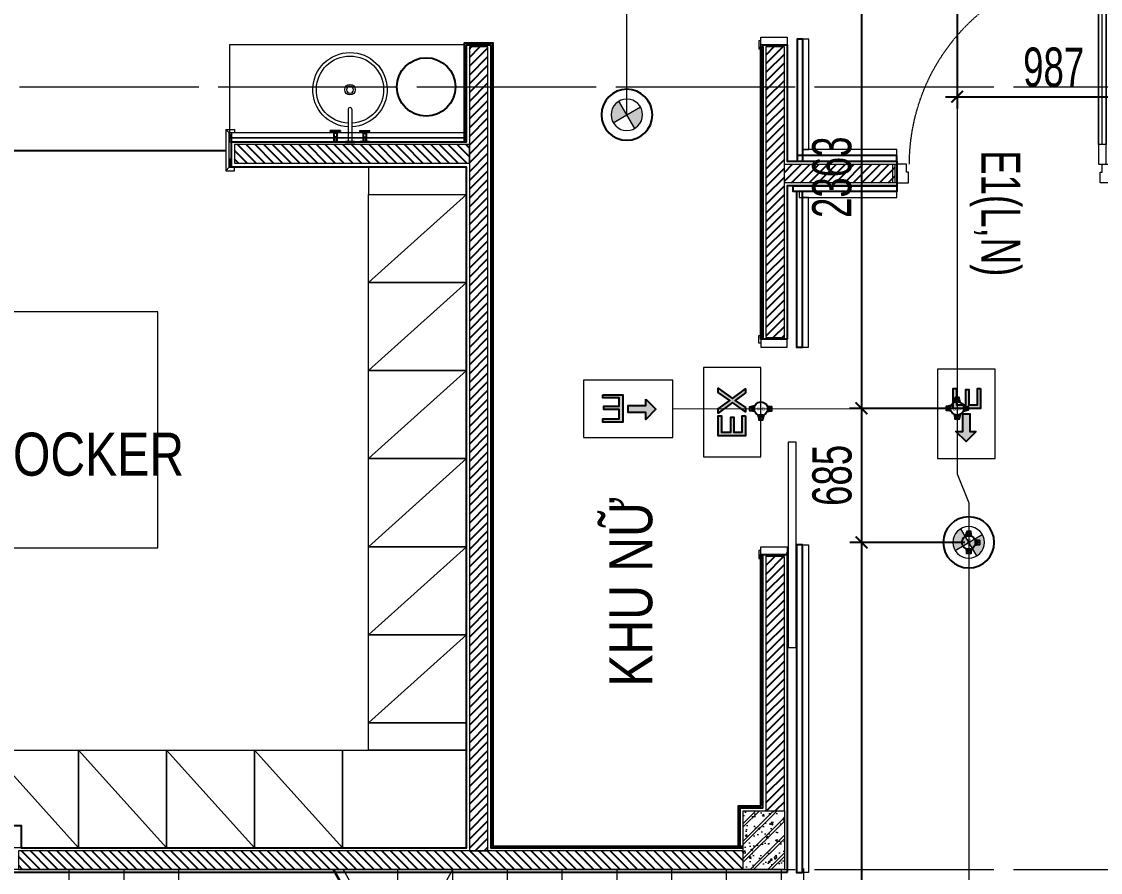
# Model space of a CAD drawing. Header units: millimetres. Extents: x -343543 to 400519, y -115663 to 104219.
# Drawn here: x -171022 to -165508, y 5985 to 10334 of the extents above; entities that cross this region are included whole.
import ezdxf
from ezdxf.xclip import XClip

# ---------------------------------------------------------------- set-up
doc = ezdxf.new("R2010")
doc.units = ezdxf.units.MM
doc.header["$XCLIPFRAME"] = 0
for name, pattern in [('XREF MAT BANG TUONG XAY$0$01.Xref _MB T1$0$HIDDEN', [9.525, 6.35, -3.175]), ('XREF MAT BANG TUONG XAY$0$CENTER', [50.8, 31.75, -6.35, 6.35, -6.35]), ('XREF MAT BANG TUONG XAY$0$HIDDEN', [0.375, 0.25, -0.125])]:
    doc.linetypes.add(name, pattern=pattern)
doc.layers.get('0').update_dxf_attribs({"color": 231, "lineweight": 0})
doc.layers.get('DefPoints').update_dxf_attribs({"color": 191})
for name, color, linetype, lineweight in [('1-INNO-E-Emergency', 1, 'EME', 5), ('A-PATT', 252, 'Continuous', 9), ('A-SYMBOLS', 10, 'Continuous', 13), ('E-EX', 3, 'Continuous', 25), ('kata_dim', 231, 'Continuous', 0), ('SME-E-COND-LTG', 51, 'Continuous', 18), ('SME-E-LTG-TEXT', 53, 'Continuous', 18), ('TEXT DIEN', 3, 'Continuous', 18), ('XREF MAT BANG TUONG XAY$0$$0$A-WALL-INT', 8, 'Continuous', 9), ('XREF MAT BANG TUONG XAY$0$$1$A-TEXT', 8, 'Continuous', 25), ('XREF MAT BANG TUONG XAY$0$01.Xref _MB T1$0$A-DOOR', 8, 'Continuous', 9), ('XREF MAT BANG TUONG XAY$0$01.Xref _MB T1$0$A-FNSH', 8, 'Continuous', 9), ('XREF MAT BANG TUONG XAY$0$01.Xref _MB T1$0$A-FURN', 8, 'Continuous', 5), ('XREF MAT BANG TUONG XAY$0$01.Xref _MB T1$0$A-HIDD-LO', 8, 'XREF MAT BANG TUONG XAY$0$01.Xref _MB T1$0$HIDDEN', 9), ('XREF MAT BANG TUONG XAY$0$01.Xref _MB T1$0$A-LITE', 8, 'Continuous', 9), ('XREF MAT BANG TUONG XAY$0$01.Xref _MB T1$0$A-WALL', 8, 'Continuous', 35), ('XREF MAT BANG TUONG XAY$0$A-GRID', 8, 'XREF MAT BANG TUONG XAY$0$CENTER', 15), ('XREF MAT BANG TUONG XAY$0$A-WALL-INT', 8, 'Continuous', 9), ('XREF MAT BANG TUONG XAY$0$xref_IKIGAI_Cot$0$A-FNSH', 8, 'Continuous', 9), ('XREF MAT BANG TUONG XAY$0$xref_IKIGAI_Cot$0$A-PATT', 8, 'Continuous', 5)]:
    doc.layers.add(name, color=color, linetype=linetype, lineweight=lineweight)
for name, color, linetype in [('XREF MAT BANG NOI THAT$0$A-FURN', 8, 'Continuous'), ('XREF MAT BANG TUONG XAY$0$A-FNSH', 8, 'Continuous'), ('XREF MAT BANG TUONG XAY$0$A-FURN', 8, 'Continuous'), ('XREF MAT BANG TUONG XAY$0$A-HIDD', 8, 'XREF MAT BANG TUONG XAY$0$HIDDEN'), ('XREF MAT BANG TUONG XAY$0$A-PATT', 8, 'Continuous'), ('ống ghen', 6, 'Continuous')]:
    doc.layers.add(name, color=color, linetype=linetype)
doc.styles.add('ROMANS1', font='vntimeh.shx', dxfattribs={"width": 0.8, "bigfont": 'bigfont.shx'})
doc.styles.add('ROMANSssss', font='vntimeh.shx', dxfattribs={"width": 0.7})
doc.styles.add('SM-DIMTEXT', font='SME.shx', dxfattribs={"width": 0.7})
doc.styles.add('SME-TEXT', font='sme.shx', dxfattribs={"width": 0.7})
doc.styles.add('XREF MAT BANG TUONG XAY$0$Arial', font='arial.ttf', dxfattribs={"width": 0.8})
doc.linetypes.add('EME', pattern='A,2463.214661,-165.6529,["E",ROMANSssss,S=300,R=360,X=0,Y=-153.361507],-321.423057,2528.257516', length=5478.548134)
doc.dimstyles.new('SDIM-100', dxfattribs={"dimscale": 100, "dimtxt": 2, "dimasz": 0.6, "dimexe": 0.6, "dimexo": 0.2, "dimgap": 0.5, "dimtad": 1, "dimdec": 0, "dimzin": 12, "dimtxsty": 'SM-DIMTEXT', "dimblk": 'ARCHTICK', "dimblk1": 'ARCHTICK', "dimblk2": 'ARCHTICK', "dimcen": 0.12, "dimdle": 0.6, "dimclrd": 7, "dimclre": 8, "dimadec": 0, "dimazin": 3, "dimtfac": 2, "dimtix": 1, "dimtmove": 1, "dimatfit": 3, "dimfxl": 1, "dimtzin": 0, "dimarcsym": 1})

# ---------------------------------------------------------------- blocks, each defined once
blk = doc.blocks.new('XREF MAT BANG TUONG XAY$0$00.xref_IKIGAI_Truc')
at = {"layer": 'XREF MAT BANG TUONG XAY$0$A-GRID', "color": 8, "ltscale": 20}
for points in [[(-2907.5, 10000), (42750, 10000)], [(-2907.5, 6000), (42750, 6000)]]:
    blk.add_lwpolyline(points, dxfattribs=at)
blk = doc.blocks.new('XREF MAT BANG TUONG XAY$0$01.Xref _MB T1$0$TB T1')
at = {"layer": 'XREF MAT BANG TUONG XAY$0$01.Xref _MB T1$0$A-FURN', "color": 8}
for points in [[(-15, -1000), (-15, 0), (-4215, 0)], [(-1975, -500), (-1975, 0)], [(-1695, -1000), (-1695, 0)], [(-1415, -1000), (-1415, 0)], [(-1135, -1000), (-1135, 0)], [(-855, -1000), (-855, 0)], [(-575, -1000), (-575, 0)], [(-295, -1000), (-295, 0)]]:
    blk.add_lwpolyline(points, dxfattribs=at)
at = {"layer": 'XREF MAT BANG TUONG XAY$0$01.Xref _MB T1$0$A-LITE', "color": 8, "ltscale": 10}
for points in [[(-3655, -1000), (-3655, 0)], [(-3375, -1000), (-3375, 0)], [(-3095, -1000), (-3095, 0)]]:
    blk.add_lwpolyline(points, dxfattribs=at)
at = {"layer": 'XREF MAT BANG TUONG XAY$0$01.Xref _MB T1$0$A-LITE', "color": 8}
for points in [[(-2255, 0), (-1667, -1050)], [(-1975, -500), (-1695, 0)]]:
    blk.add_lwpolyline(points, dxfattribs=at)
at = {"layer": 'XREF MAT BANG TUONG XAY$0$01.Xref _MB T1$0$A-WALL', "color": 8}
blk.add_lwpolyline([(-2305, 0), (-1717, -1050)], dxfattribs=at)
blk = doc.blocks.new('XREF MAT BANG TUONG XAY$0$xref_IKIGAI_Cot')
at = {"layer": 'XREF MAT BANG TUONG XAY$0$xref_IKIGAI_Cot$0$A-PATT'}
h = blk.add_hatch(dxfattribs=at)
h.set_pattern_fill('BT-01', color=8, scale=15, pattern_type=2)
h.set_pattern_definition([(50, (-10, 80), (107.58903, -9.4128), [11.25, -123.75]), (355, (-10, 80), (-20.8127, 112.8288), [9, -99]), (100.4514, (-1.03, 79.22), (86.7764, 103.4159), [9.561, -105.1713]), (46.1842, (-10, 110), (160.0862, -24.8279), [16.875, -185.625]), (96.6356, (3.34, 107.93), (140.1994, 146.1177), [14.3415, -157.757]), (351.1842, (-10, 110), (140.1993, 146.1178), [13.5, -148.5]), (21, (5, 102.5), (89.53606, -60.39283), [11.25, -123.75]), (326, (5, 102.5), (36.4973, 108.7725), [9, -99]), (71.4514, (12.46, 97.47), (126.0334, 48.3796), [9.561, -105.1713]), (37.5, (-10, 80), (1.82398, 49.93408), [0, -97.8, 0, -100.5, 0, -99.375]), (7.5, (-10, 80), (39.46043, 59.16176), [0, -57.3, 0, -95.55, 0, -37.875]), (327.5, (-43.45, 80), (80.07337, -3.38323), [0, -37.5, 0, -117, 0, -155.25]), (317.5, (-58.45, 80), (87.47793, 15.01575), [0, -48.75, 0, -77.7, 0, -110.25]), (45, (-10, 80), (-45.07806, 45.07806), []), (45, (-10, 98.375), (-45.07806, 45.07806), [])])
h.paths.add_polyline_path([(14210, 6000), (14000, 6000), (14000, 6300), (14210, 6300)])
at = {"layer": 'XREF MAT BANG TUONG XAY$0$A-GRID', "color": 8, "ltscale": 20}
for points in [[(-2907.5, 10000), (42750, 10000)], [(-2907.5, 6000), (42750, 6000)]]:
    blk.add_lwpolyline(points, dxfattribs=at)
at = {"layer": 'XREF MAT BANG TUONG XAY$0$xref_IKIGAI_Cot$0$A-FNSH', "color": 8}
blk.add_lwpolyline([(14210, 6000), (14000, 6000), (14000, 6300), (14210, 6300)], close=True, dxfattribs=at)
blk = doc.blocks.new('*U213')
at = {"layer": 'XREF MAT BANG TUONG XAY$0$A-PATT'}
h = blk.add_hatch(dxfattribs=at)
h.set_pattern_fill('ANSI31', color=8, scale=10)
h.set_pattern_definition([(45, (39151.8, -11178.564), (-22.45064, 22.45064), [])])
h.paths.add_polyline_path([(-38.7, 47.5), (3666.3, 47.5), (3666.3, -47.5), (-38.7, -47.5)])
at = {"layer": 'XREF MAT BANG TUONG XAY$0$A-WALL-INT', "color": 8}
blk.add_lwpolyline([(-38.7, 47.5), (3666.3, 47.5), (3666.3, -47.5), (-38.7, -47.5)], close=True, dxfattribs=at)
blk = doc.blocks.new('*U215')
at = {"layer": 'XREF MAT BANG TUONG XAY$0$A-PATT'}
h = blk.add_hatch(dxfattribs=at)
h.set_pattern_fill('ANSI31', color=8, scale=10)
h.set_pattern_definition([(45, (39556.79, -11178.564), (-22.45064, 22.45064), [])])
h.paths.add_polyline_path([(-38.7, 47.5), (4071.3, 47.5), (4071.3, -47.5), (-38.7, -47.5)])
at = {"layer": 'XREF MAT BANG TUONG XAY$0$A-WALL-INT', "color": 8}
blk.add_lwpolyline([(-38.7, 47.5), (4071.3, 47.5), (4071.3, -47.5), (-38.7, -47.5)], close=True, dxfattribs=at)
blk = doc.blocks.new('*U216')
at = {"layer": 'XREF MAT BANG TUONG XAY$0$A-PATT'}
h = blk.add_hatch(dxfattribs=at)
h.set_pattern_fill('ANSI31', color=8, scale=10)
h.set_pattern_definition([(45, (36646.79, -11178.564), (-22.45064, 22.45064), [])])
h.paths.add_polyline_path([(-38.7, 47.5), (1161.3, 47.5), (1161.3, -47.5), (-38.7, -47.5)])
at = {"layer": 'XREF MAT BANG TUONG XAY$0$A-WALL-INT', "color": 8}
blk.add_lwpolyline([(-38.7, 47.5), (1161.3, 47.5), (1161.3, -47.5), (-38.7, -47.5)], close=True, dxfattribs=at)
blk = doc.blocks.new('*U214')
at = {"layer": 'XREF MAT BANG TUONG XAY$0$A-PATT'}
h = blk.add_hatch(dxfattribs=at)
h.set_pattern_fill('ANSI31', color=8, scale=10)
h.set_pattern_definition([(45, (36746.79, -11178.564), (-22.45064, 22.45064), [])])
h.paths.add_polyline_path([(-38.7, 47.5), (1261.3, 47.5), (1261.3, -47.5), (-38.7, -47.5)])
at = {"layer": 'XREF MAT BANG TUONG XAY$0$A-WALL-INT', "color": 8}
blk.add_lwpolyline([(-38.7, 47.5), (1261.3, 47.5), (1261.3, -47.5), (-38.7, -47.5)], close=True, dxfattribs=at)
blk = doc.blocks.new('*U264')
at = {"layer": 'XREF MAT BANG TUONG XAY$0$A-PATT'}
h = blk.add_hatch(dxfattribs=at)
h.set_pattern_fill('ANSI31', color=8, scale=10)
h.set_pattern_definition([(45, (36931.79, -11178.564), (-22.45064, 22.45064), [])])
h.paths.add_polyline_path([(-38.7, 47.5), (1446.3, 47.5), (1446.3, -47.5), (-38.7, -47.5)])
at = {"layer": 'XREF MAT BANG TUONG XAY$0$A-WALL-INT', "color": 8}
blk.add_lwpolyline([(-38.7, 47.5), (1446.3, 47.5), (1446.3, -47.5), (-38.7, -47.5)], close=True, dxfattribs=at)
blk = doc.blocks.new('XREF MAT BANG TUONG XAY$0$01.Xref _MB T1$0$YLD.Studio-01-146')
at = {"color": 8}
for p, q in [((-56.7, 102), (-63, 102)), ((-63, 48), (-63, 102)), ((-56.7, 48), (-56.7, 102)), ((-56.7, 84), (-5.4, 84)), ((-56.7, 77.7), (-47.7, 77.7)), ((-56.7, 72.3), (-47.7, 72.3)), ((-56.7, 66), (-5.4, 66)), ((-47.7, 81.7), (-29.7, 81.7)), ((-47.7, 68.3), (-47.7, 81.7)), ((-47.7, 68.3), (-29.7, 68.3)), ((-29.7, 68.3), (-29.7, 81.7)), ((-29.7, 79.9), (-5.4, 79.9)), ((-29.7, 70.1), (-5.4, 70.1)), ((-5.4, 97.5), (-5.4, 52.5)), ((-5.4, 97.5), (0, 97.5)), ((-171, 8.9), (-5.4, 8.9)), ((-63, 48), (-56.7, 48)), ((-5.4, 52.5), (0, 52.5)), ((-5.4, 22.4), (0, 22.4)), ((-5.4, -22.4), (-5.4, 22.4)), ((0, -22.4), (0, 22.4)), ((-171, -9.1), (-5.4, -9.1)), ((-63, -48), (-56.7, -48)), ((-63, -48), (-63, -102)), ((-56.7, -48), (-56.7, -102)), ((-5.4, -22.4), (0, -22.4)), ((-5.4, -52.5), (0, -52.5)), ((-5.4, -97.5), (-5.4, -52.5)), ((-56.7, -102), (-63, -102)), ((-56.7, -66), (-5.4, -66)), ((-56.7, -72.3), (-47.7, -72.3)), ((-56.7, -77.7), (-47.7, -77.7)), ((-56.7, -84), (-5.4, -84)), ((-47.7, -68.3), (-47.7, -81.7)), ((-47.7, -68.3), (-29.7, -68.3)), ((-47.7, -81.7), (-29.7, -81.7)), ((-29.7, -68.3), (-29.7, -81.7)), ((-29.7, -70.1), (-5.4, -70.1)), ((-29.7, -79.9), (-5.4, -79.9)), ((-5.4, -97.5), (0, -97.5))]:
    blk.add_line(p, q, dxfattribs=at)
blk.add_circle((-271, 0), 18, dxfattribs=at)
for radius, start, end in [(190, 2.6742, 357.2441), (172, 2.9543, 356.9555)]:
    blk.add_arc((-271, 0), radius, start, end, dxfattribs=at)
at = {"color": 8, "extrusion": (0, 0, -1)}
for centre, major_axis, start_param, end_param in [((-59.9, 75), (-2.23, 2.23), 3.926991, 10.210176), ((-271, 0), (-27, 0), 4.711725, 10.99491), ((-171, -0.1), (-9, 0.01), 4.710846, 7.852438), ((-59.9, -75), (-2.23, 2.23), 3.926991, 10.210176)]:
    blk.add_ellipse(centre, major_axis=major_axis, ratio=1, start_param=start_param, end_param=end_param, dxfattribs=at)
blk = doc.blocks.new('*U167')
at = {"color": 8}
blk.add_line((70, 100), (70, 900), dxfattribs=at)
for points in [[(50, 0), (50, 1000), (90, 1000), (90, 0)], [(50, 100), (90, 100), (90, 900), (50, 900)], [(20, -95), (80, -95), (80, -40), (70, -40), (70, 0), (20, 0)], [(1120, -95), (1060, -95), (1060, -40), (1070, -40), (1070, 0), (1120, 0)]]:
    blk.add_lwpolyline(points, close=True, dxfattribs=at)
at = {"layer": 'XREF MAT BANG TUONG XAY$0$01.Xref _MB T1$0$A-FNSH', "color": 8}
for points in [[(20, -95), (0, -95), (0, 0), (20, 0)], [(1120, -95), (1140, -95), (1140, 0), (1120, 0)]]:
    blk.add_lwpolyline(points, close=True, dxfattribs=at)
at = {"layer": 'XREF MAT BANG TUONG XAY$0$01.Xref _MB T1$0$A-HIDD-LO', "color": 8, "ltscale": 0.3}
blk.add_arc((47.5, 0), 1008.3, 360, 90, dxfattribs=at)
blk = doc.blocks.new('*U269')
at = {"layer": 'XREF MAT BANG TUONG XAY$0$A-PATT'}
h = blk.add_hatch(dxfattribs=at)
h.set_pattern_fill('ANSI31', color=8, scale=10)
h.set_pattern_definition([(45, (36011.79, -11178.564), (-22.45064, 22.45064), [])])
h.paths.add_polyline_path([(-38.7, 47.5), (526.3, 47.5), (526.3, -47.5), (-38.7, -47.5)])
at = {"layer": 'XREF MAT BANG TUONG XAY$0$A-WALL-INT', "color": 8}
blk.add_lwpolyline([(-38.7, 47.5), (526.3, 47.5), (526.3, -47.5), (-38.7, -47.5)], close=True, dxfattribs=at)
blk = doc.blocks.new('XREF MAT BANG NOI THAT$0$01.Xref _MB T1$0$BLK')
at = {"color": 8}
blk.add_lwpolyline([(324597.2, 139513.6), (325047.2, 139513.6), (325047.2, 139013.6), (324597.2, 139013.6)], close=True, dxfattribs=at)
blk.add_lwpolyline([(324597.2, 139513.6), (325047.2, 139013.6)], dxfattribs=at)
blk = doc.blocks.new('XREF MAT BANG NOI THAT')
at = {"color": 8}
for points in [[(12085, 9450), (12585, 9450), (12585, 9590), (12085, 9590)], [(12085, 6750), (12585, 6750), (12585, 6610), (12085, 6610)]]:
    blk.add_lwpolyline(points, close=True, dxfattribs=at)
at = {"color": 8, "elevation": 0}
for points in [[(10207.5, 7645), (11007.5, 7645), (11007.5, 8850), (10207.5, 8850)], [(11952.5, 6610), (12585, 6610), (12585, 6110), (11952.5, 6110)]]:
    blk.add_lwpolyline(points, close=True, dxfattribs=at)
at = {"layer": 'XREF MAT BANG NOI THAT$0$A-FURN', "color": 8}
blk.add_circle((12379.4, 10000), 149.3, dxfattribs=at)
at = {"color": 8, "rotation": 270}
for p in [(-126928.6, 334047.2), (-126928.6, 333597.2), (-126928.6, 333147.2), (-126928.6, 332697.2), (-126928.6, 332247.2), (-126928.6, 331797.2)]:
    blk.add_blockref('XREF MAT BANG NOI THAT$0$01.Xref _MB T1$0$BLK', p, dxfattribs=at)
at = {"color": 8}
for p in [(-314444.7, -132903.6), (-313994.7, -132903.6), (-313544.7, -132903.6), (-313094.7, -132903.6)]:
    blk.add_blockref('XREF MAT BANG NOI THAT$0$01.Xref _MB T1$0$BLK', p, dxfattribs=at)
blk = doc.blocks.new('01.Xref _MB T1')
at = {"layer": 'XREF MAT BANG TUONG XAY$0$$0$A-WALL-INT', "color": 8}
for points in [[(14078.90025, 10195), (14090.00006, 10195), (14090.00006, 10235), (14078.90025, 10235)], [(14090.00006, 10255), (14225, 10255), (14225, 10215), (14090.00006, 10215)], [(14334.99998, 10245), (14304.99998, 10245), (14304.99998, 9680.00073), (14334.99998, 9680.00073)], [(11373.00008, 9764.99992), (11355.00008, 9782.99992), (11355.00008, 9572.00001), (11373.00008, 9590.00001)], [(11400.00008, 9782.99992), (11400.00008, 9764.99992), (11373.00008, 9764.99992), (11355.00008, 9782.99992)], [(11385.00008, 9764.99992), (11373.00008, 9764.99992), (11373.00008, 9724.99992), (11385.00008, 9724.99992)], [(11385.00003, 9740.00003), (12575.0001, 9740.00003), (12575.0001, 9765.00003), (11385.00003, 9765.00003)], [(11385.00003, 9719.99996), (12575.0001, 9719.99996), (12575.0001, 9739.99996), (11385.00003, 9739.99996)], [(14304.9999, 9679.99126), (14304.9999, 9649.99126), (14784.99969, 9650.00054), (14784.99969, 9680.00054)], [(11385.00008, 9630.00001), (11373.00008, 9630.00001), (11373.00008, 9590.00001), (11385.00008, 9590.00001)], [(11400.00008, 9572.00001), (11400.00008, 9590.00001), (11373.00008, 9590.00001), (11355.00008, 9572.00001)], [(14784.99982, 9434.98863), (14785.0001, 9464.98863), (14284.99379, 9465.00792), (14284.99351, 9435.00792)], [(14332.62625, 9435.00076), (14302.62625, 9435.00076), (14302.62624, 8670.00086), (14332.62624, 8670.00086)], [(14078.90018, 8730.00086), (14090, 8730.00086), (14090, 8690.00086), (14078.90018, 8690.00086)], [(14090, 8670.00086), (14224.99994, 8670.00086), (14224.99994, 8710.00086), (14090, 8710.00086)], [(14229.99981, 7134.15371), (14269.99981, 7134.15371), (14269.99981, 8184.15371), (14229.99981, 8184.15371)], [(14078.89102, 7590.00054), (14089.99084, 7590.00054), (14089.99084, 7630.00054), (14078.89102, 7630.00054)], [(14089.99084, 7650.00054), (14225, 7650.00054), (14225, 7610.00054), (14089.99084, 7610.00054)], [(14332.6354, 5984.99999), (14302.6354, 5984.99999), (14302.62624, 7660.00091), (14332.62624, 7660.00091)]]:
    blk.add_lwpolyline(points, close=True, dxfattribs=at)
for points in [[(11385.00008, 9764.99992), (11373.00008, 9724.99992)], [(11373.00008, 9764.99992), (11385.00008, 9724.99992)], [(11385.00008, 9630.00001), (11373.00008, 9590.00001)], [(11373.00008, 9630.00001), (11385.00008, 9590.00001)]]:
    blk.add_lwpolyline(points, dxfattribs=at)
at = {"layer": 'XREF MAT BANG TUONG XAY$0$01.Xref _MB T1$0$A-FURN', "color": 8}
blk.add_lwpolyline([(11374.99992, 9719.99932), (12574.99992, 9719.99932), (12575.00016, 10214.99996), (11375.00015, 10214.99996)], close=True, dxfattribs=at)
blk.add_lwpolyline([(14308.62833, 6004.99908), (14308.62827, 0.00007)], dxfattribs=at)
at = {"layer": 'XREF MAT BANG TUONG XAY$0$A-FNSH', "color": 8}
for points in [[(8505, 10214.99999), (8809.99075, 10214.99999), (8809.99075, 9720.39991), (10010.00008, 9720.39978), (10010.00011, 9590), (8620.00011, 9590), (8620.00011, 6314.99999), (8959.99001, 6314.99999), (8959.99978, 6110.00054), (9979.992, 6110.00054), (9980.00177, 6224.99989), (10309.99073, 6224.99989), (10309.99073, 6110.00054), (12585.00011, 6110), (12585.00011, 9590), (11385.00008, 9590), (11385.00008, 9720.00002), (12585.00011, 9719.99859), (12585.00011, 10215), (12710.00011, 10215), (12710.00011, 6110.00056), (13999.99083, 6110.00206)], [(12575.0001, 9714.9986), (12575.00011, 10225), (12720.00011, 10225), (12720.00011, 6120.00057), (13999.99083, 6120.00206)], [(14224.99083, 5984.99999), (8959.99073, 5984.99999), (8959.99073, 5884.99999), (8620.00011, 5884.99999), (8620.00011, 1284.99999), (8379.99072, 1284.99999), (8379.99163, 2985.0003), (-15.0095, 2984.99996), (-14.99971, 4414.99998), (2365.00059, 4415.00002), (2365.00059, 4290.0096), (109.9906, 4290.00949), (109.9906, 3414.99997), (314.99999, 3414.99997), (315.00021, 3109.99998), (3934.98136, 3109.99998), (3934.97999, 9974.99976), (414.99995, 9975), (414.99995, 9785.00021), (109.99053, 9785.00021), (109.99128, 5504.99989)], [(13974.99072, 6120.00204), (13974.99072, 6325.00052), (14089.99083, 6325.00063), (14089.99084, 7610.00054), (14225, 7610.00054), (14225, 7620.00091)], [(13984.99072, 6120.00205), (13984.99072, 6315.00053), (14099.99083, 6315.00064), (14099.99084, 7610.00054), (14224.99083, 7610.00054), (14224.99084, 5984.99999)]]:
    blk.add_lwpolyline(points, dxfattribs=at)
for points in [[(14090.00006, 10205), (14100, 10205), (14100, 8710.00086), (14090.00006, 8710.00086)], [(14100.00013, 8710.00086), (14099.99796, 10215), (14225, 10215), (14225, 9620.00073), (14784.99991, 9620.00059), (14784.99982, 9495.00061), (14224.99083, 9495.00073), (14224.99083, 8710.00086)]]:
    blk.add_lwpolyline(points, close=True, dxfattribs=at)
at = {"layer": 'XREF MAT BANG TUONG XAY$0$A-FURN', "color": 8}
for points in [[(14274.99994, 9620.00073), (14304.99994, 9620.00073), (14304.99994, 10245), (14274.99994, 10245)], [(14784.99991, 9649.98974), (14274.9999, 9649.99126), (14274.9999, 9619.99126), (14784.99991, 9619.98974)], [(14784.99984, 9464.99446), (14254.99976, 9465.0045), (14255.00004, 9495.0045), (14785.00012, 9494.99446)], [(14302.62624, 8670.00086), (14302.62625, 9465.00076), (14272.62625, 9465.00076), (14272.62624, 8670.00086)], [(14302.62957, 5985.00025), (14302.62958, 7660.00091), (14272.62958, 7660.00091), (14272.62957, 5985.00025)]]:
    blk.add_lwpolyline(points, close=True, dxfattribs=at)
at = {"layer": 'XREF MAT BANG TUONG XAY$0$A-HIDD', "color": 8, "ltscale": 200, "const_width": 10}
blk.add_lwpolyline([(10040.00011, 9674.99996), (11355.00008, 9674.99996)], dxfattribs=at)
at = {"color": 8}
for name, p in [('XREF MAT BANG TUONG XAY$0$00.xref_IKIGAI_Truc', (0.00011, 0)), ('XREF MAT BANG TUONG XAY$0$01.Xref _MB T1$0$TB T1', (14209.99083, 6000.00054))]:
    blk.add_blockref(name, p, dxfattribs=at)
ref = blk.add_blockref('XREF MAT BANG TUONG XAY$0$xref_IKIGAI_Cot', (-0.00927, -0.00001), dxfattribs=at)
XClip(ref).set_block_clipping_path([(-1610.3425959283, -2225.6693134198), (41829.1295208634, 21555.8819575264)])
at = {"layer": 'XREF MAT BANG TUONG XAY$0$01.Xref _MB T1$0$A-DOOR', "color": 8, "extrusion": (-2.81943e-13, 1.42352e-14, -1), "zscale": -1, "rotation": 3.766684723917722e-05}
blk.add_blockref('*U167', (-15904.9999, 9604.99986, 0), dxfattribs=at)
at = {"layer": 'XREF MAT BANG TUONG XAY$0$01.Xref _MB T1$0$A-FURN', "color": 8, "xscale": -1, "rotation": 90}
blk.add_blockref('XREF MAT BANG TUONG XAY$0$01.Xref _MB T1$0$YLD.Studio-01-146', (11990.00027, 9714.99991), dxfattribs=at)
at = {"layer": 'XREF MAT BANG TUONG XAY$0$A-FURN', "color": 8, "xscale": -1}
for name, p, rotation in [('*U215', (12647.50011, 6133.69831), 270), ('*U264', (14162.49083, 8758.69917), 270), ('*U214', (14162.49083, 6338.69885), 270), ('*U213', (10333.67927, 6047.50054), 180)]:
    blk.add_blockref(name, p, dxfattribs=dict(at, rotation=rotation))
blk.add_blockref('*U216', (12561.3018, 9657.49999), dxfattribs=at)
at = {"layer": 'XREF MAT BANG TUONG XAY$0$A-FURN', "color": 8, "rotation": 180}
blk.add_blockref('*U269', (14736.30154, 9557.5006), dxfattribs=at)
at = {"layer": 'XREF MAT BANG TUONG XAY$0$$1$A-TEXT', "color": 8, "style": 'XREF MAT BANG TUONG XAY$0$Arial', "width": 0.8}
blk.add_text('LOCKER', height=220, dxfattribs=at).set_placement((10130.78949, 8012.90215))
blk.add_text('KHU NỮ', height=220, rotation=90, dxfattribs=at).set_placement((13534.94752, 6934.91551))
at = {"layer": 'A-PATT', "color": 8}
blk.add_blockref('XREF MAT BANG NOI THAT', (0, 0), dxfattribs=at)
blk = doc.blocks.new('Den downligh su co')
at = {"layer": '1-INNO-E-Emergency'}
h = blk.add_hatch(color=1, dxfattribs=at)
h.dxf.hatch_style = 1
h.paths.add_polyline_path([(-51.3, 51.3), (0, 0), (51.3, 51.3, 0.414214)])
h.paths.add_polyline_path([(0, 0), (-51.3, -51.3, 0.414214), (51.3, -51.3)])
at = {"layer": '1-INNO-E-Emergency', "color": 1}
for points in [[(-51.3, 51.3), (51.3, -51.3)], [(-51.3, -51.3), (51.3, 51.3)]]:
    blk.add_lwpolyline(points, dxfattribs=at)
blk.add_circle((0, 0), 72.5, dxfattribs=at)
at = {"layer": 'DefPoints', "ltscale": 5}
blk.add_circle((0, 0), 117.2, dxfattribs=at)
blk = doc.blocks.new('ĐÈN EXIT CHỈ HƯỚNG')
at = {"lineweight": 9}
h = blk.add_hatch(color=256, dxfattribs=at)
h.paths.add_polyline_path([(-17.9, -64.8), (78.3, -64.8), (78.3, -49.1), (-0.3, -49.1), (-0.3, -8.2), (73.3, -8.2), (73.3, 7.3), (-0.3, 7.3), (-0.3, 52.7), (78.3, 52.7), (78.3, 68.3), (-17.9, 68.3)])
h.paths.add_polyline_path([(-130.5, -43.1), (-130.6, -12.8), (-44.6, -12.8), (-44.6, 21.7), (-130.6, 21.7), (-130.6, 55.2), (-179.6, 6.1)])
blk.add_line((-44.6, 21.7), (-44.6, -12.8))
at = {"lineweight": 15, "flags": 128}
blk.add_lwpolyline([(173.2, -135.6), (173.2, 144.4), (-262.4, 144.4), (-262.4, -135.6)], close=True, dxfattribs=at)
at = {"flags": 128}
for points in [[(-130.6, -43), (-179.6, 6.1), (-130.6, 55.2), (-130.6, 21.7), (-44.6, 21.7), (-44.6, -12.8), (-130.6, -12.8)], [(78.3, -64.8), (-17.9, -64.8), (-17.9, 68.3), (78.3, 68.3), (78.3, 52.7), (-0.3, 52.7), (-0.3, 7.3), (73.3, 7.3), (73.3, -8.2), (-0.3, -8.2), (-0.3, -49.1), (78.3, -49.1)]]:
    blk.add_lwpolyline(points, close=True, dxfattribs=at)
blk = doc.blocks.new('KH VIDIFI NHA XE_dwg_KH VIDIFI NHA XE_dwg_INNO_E_ĐÈN_EXIT THOÁT HIỂM1 - ELC_EmergencyExit-1904534-MẶT BẰNG ĐÈN EXIT_ SỰ CỐ TẦNG HẦM-2156726-DANH MỤC KÝ HIỆU SỬ DỤNG TRONG BẢN VẼ-2855094-KÍ HIỆU BẢN VẼ')
h = blk.add_hatch(color=256)
h.paths.add_polyline_path([(-75.1, 122.5), (-0.9, 122.5), (-0.9, 110.4), (-61.5, 110.4), (-61.5, 78.8), (-4.8, 78.8), (-4.8, 66.9), (-61.6, 66.9), (-61.6, 31.8), (-0.9, 31.8), (-0.9, 19.8), (-75.1, 19.8)], flags=0)
h.paths.add_polyline_path([(30.4, 122.5), (57.3, 84.1), (86.1, 122.3), (100.8, 122.3), (65.1, 73.9), (103.8, 19.8), (87, 19.8), (56.8, 63), (25.9, 19.8), (9.6, 19.8), (49.3, 73.4), (14.3, 122.5)], flags=0)
at = {"lineweight": 15, "flags": 128}
blk.add_lwpolyline([(181.7, 180.1), (181.7, -35.9), (-154.3, -35.9), (-154.3, 180.1)], close=True, dxfattribs=at)
at = {"flags": 128}
for points in [[(-0.9, 122.5), (-75.1, 122.5), (-75.1, 19.8), (-0.9, 19.8), (-0.9, 31.8), (-61.6, 31.8), (-61.6, 66.9), (-4.8, 66.9), (-4.8, 78.8), (-61.5, 78.8), (-61.5, 110.4), (-0.9, 110.4)], [(30.4, 122.5), (14.3, 122.5), (49.3, 73.4), (9.6, 19.8), (25.9, 19.8), (56.8, 63), (87, 19.8), (103.8, 19.8), (65.1, 73.9), (100.8, 122.3), (86.1, 122.3), (57.3, 84.1)]]:
    blk.add_lwpolyline(points, close=True, dxfattribs=at)
blk = doc.blocks.new('c3-20')
at = {"layer": 'ống ghen', "ltscale": 30}
for points in [[(5338959.8, -3869072.3), (5338964.6, -3869054)], [(5338989.3, -3869072.3), (5338984.6, -3869054)], [(5338942.8, -3869089.3), (5338924.6, -3869094)], [(5338942.8, -3869118.8), (5338924.6, -3869114)], [(5339006.3, -3869089.3), (5339024.6, -3869094)], [(5339006.3, -3869118.8), (5339024.6, -3869114)]]:
    blk.add_lwpolyline(points, dxfattribs=at)
for points in [[(5338984.6, -3869070.5), (5338984.6, -3869048), (5338964.6, -3869048), (5338964.6, -3869070.5)], [(5338975.1, -3869069), (5338975.1, -3869057), (5338974, -3869057), (5338974, -3869069)], [(5338941, -3869094), (5338918.6, -3869094), (5338918.6, -3869114), (5338941, -3869114)], [(5338939.6, -3869103.5), (5338927.5, -3869103.5), (5338927.5, -3869104.6), (5338939.6, -3869104.6)], [(5339008.1, -3869094), (5339030.6, -3869094), (5339030.6, -3869114), (5339008.1, -3869114)], [(5339009.6, -3869103.5), (5339021.6, -3869103.5), (5339021.6, -3869104.6), (5339009.6, -3869104.6)]]:
    blk.add_lwpolyline(points, close=True, dxfattribs=at)
blk.add_circle((5338974.6, -3869104), 35, dxfattribs=at)
at = {"layer": 'TEXT DIEN', "ltscale": 30, "style": 'ROMANS1'}
blk.add_text('D20', height=15, dxfattribs=at).set_placement((5338954.5, -3869111.3))
blk = doc.blocks.new('c4-d20')
at = {"layer": 'ống ghen', "ltscale": 30}
for points in [[(5338941, -3869227.1), (5338918.6, -3869227.1), (5338918.6, -3869247.1), (5338941, -3869247.1)], [(5338984.6, -3869203.6), (5338984.6, -3869181.1), (5338964.6, -3869181.1), (5338964.6, -3869203.6)], [(5338975.1, -3869202.1), (5338975.1, -3869190.1), (5338974, -3869190.1), (5338974, -3869202.1)], [(5339008.1, -3869227.1), (5339030.6, -3869227.1), (5339030.6, -3869247.1), (5339008.1, -3869247.1)], [(5338939.6, -3869236.6), (5338927.5, -3869236.6), (5338927.5, -3869237.7), (5338939.6, -3869237.7)], [(5338984.6, -3869270.7), (5338984.6, -3869293.1), (5338964.6, -3869293.1), (5338964.6, -3869270.7)], [(5338975.1, -3869272.1), (5338975.1, -3869284.2), (5338974, -3869284.2), (5338974, -3869272.1)], [(5339009.6, -3869236.6), (5339021.6, -3869236.6), (5339021.6, -3869237.7), (5339009.6, -3869237.7)]]:
    blk.add_lwpolyline(points, close=True, dxfattribs=at)
for points in [[(5338942.8, -3869222.4), (5338924.6, -3869227.1)], [(5338959.8, -3869205.4), (5338964.6, -3869187.1)], [(5338989.3, -3869205.4), (5338984.6, -3869187.1)], [(5339006.3, -3869222.4), (5339024.6, -3869227.1)], [(5338942.8, -3869251.9), (5338924.6, -3869247.1)], [(5338959.8, -3869268.9), (5338964.6, -3869287.1)], [(5338989.3, -3869268.9), (5338984.6, -3869287.1)], [(5339006.3, -3869251.9), (5339024.6, -3869247.1)]]:
    blk.add_lwpolyline(points, dxfattribs=at)
blk.add_circle((5338974.6, -3869237.1), 35, dxfattribs=at)
at = {"layer": 'TEXT DIEN', "ltscale": 30, "style": 'ROMANS1'}
blk.add_text('D20', height=15, dxfattribs=at).set_placement((5338953.4, -3869246.8))
blk = doc.blocks.new('_ArchTick')
at = {"color": 0, "linetype": 'ByBlock', "const_width": 0.15}
blk.add_lwpolyline([(-0.5, -0.5), (0.5, 0.5)], dxfattribs=at)
blk = doc.blocks.new('*D396')
at = {"layer": 'DefPoints', "color": 0, "linetype": 'Continuous', "ltscale": 1000, "transparency": 16777216}
for p in [(-165253.1, 11570), (-166239.8, 11401.2), (-165253.1, 9950)]:
    blk.add_point(p, dxfattribs=at)
at = {"layer": 'kata_dim', "color": 8, "linetype": 'Continuous', "lineweight": -2, "ltscale": 1000, "transparency": 16777216}
for p, q in [((-165253.1, 11550), (-165253.1, 9890)), ((-166239.8, 11381.2), (-166239.8, 9890))]:
    blk.add_line(p, q, dxfattribs=at)
at = {"layer": 'kata_dim', "color": 7, "linetype": 'Continuous', "lineweight": -2, "ltscale": 1000, "transparency": 16777216}
blk.add_line((-166299.8, 9950), (-165193.1, 9950), dxfattribs=at)
at = {"layer": 'kata_dim', "color": 7, "linetype": 'Continuous', "lineweight": -2, "ltscale": 1000, "transparency": 16777216, "xscale": 60, "yscale": 60, "zscale": 60, "rotation": 180}
blk.add_blockref('_ArchTick', (-166239.8, 9950), dxfattribs=at)
at = {"layer": 'kata_dim', "color": 7, "linetype": 'Continuous', "lineweight": -2, "ltscale": 1000, "transparency": 16777216, "xscale": 60, "yscale": 60, "zscale": 60}
blk.add_blockref('_ArchTick', (-165253.1, 9950), dxfattribs=at)
at = {"layer": 'kata_dim', "color": 0, "linetype": 'Continuous', "ltscale": 1000, "transparency": 16777216, "insert": (-165746.4, 10100), "char_height": 200, "attachment_point": 5, "style": 'SM-DIMTEXT'}
blk.add_mtext('987', dxfattribs=at)
blk = doc.blocks.new('*D407')
at = {"layer": 'DefPoints', "color": 0, "linetype": 'Continuous', "ltscale": 1000, "transparency": 16777216}
for p in [(-166239.8, 10719.8), (-166729.4, 8357.1), (-166239.8, 8357.1)]:
    blk.add_point(p, dxfattribs=at)
at = {"layer": 'kata_dim', "color": 7, "linetype": 'Continuous', "lineweight": -2, "ltscale": 1000, "transparency": 16777216}
blk.add_line((-166729.4, 10779.8), (-166729.4, 8297.1), dxfattribs=at)
at = {"layer": 'kata_dim', "color": 8, "linetype": 'Continuous', "lineweight": -2, "ltscale": 1000, "transparency": 16777216}
for p, q in [((-166259.8, 10719.8), (-166789.4, 10719.8)), ((-166259.8, 8357.1), (-166789.4, 8357.1))]:
    blk.add_line(p, q, dxfattribs=at)
at = {"layer": 'kata_dim', "color": 7, "linetype": 'Continuous', "lineweight": -2, "ltscale": 1000, "transparency": 16777216, "xscale": 60, "yscale": 60, "zscale": 60}
for p, rotation in [((-166729.4, 10719.8), 90), ((-166729.4, 8357.1), 270)]:
    blk.add_blockref('_ArchTick', p, dxfattribs=dict(at, rotation=rotation))
at = {"layer": 'kata_dim', "color": 0, "linetype": 'Continuous', "ltscale": 1000, "transparency": 16777216, "insert": (-166879.4, 9538.5), "char_height": 200, "attachment_point": 5, "rotation": 90, "style": 'SM-DIMTEXT'}
blk.add_mtext('2363', dxfattribs=at)
blk = doc.blocks.new('*D408')
at = {"layer": 'DefPoints', "color": 0, "linetype": 'Continuous', "ltscale": 1000, "transparency": 16777216}
for p in [(-166239.8, 8357.1), (-166728.5, 7671.8), (-166180.6, 7671.8)]:
    blk.add_point(p, dxfattribs=at)
at = {"layer": 'kata_dim', "color": 7, "linetype": 'Continuous', "lineweight": -2, "ltscale": 1000, "transparency": 16777216}
blk.add_line((-166728.5, 8417.1), (-166728.5, 7611.8), dxfattribs=at)
at = {"layer": 'kata_dim', "color": 8, "linetype": 'Continuous', "lineweight": -2, "ltscale": 1000, "transparency": 16777216}
for p, q in [((-166259.8, 8357.1), (-166788.5, 8357.1)), ((-166200.6, 7671.8), (-166788.5, 7671.8))]:
    blk.add_line(p, q, dxfattribs=at)
at = {"layer": 'kata_dim', "color": 7, "linetype": 'Continuous', "lineweight": -2, "ltscale": 1000, "transparency": 16777216, "xscale": 60, "yscale": 60, "zscale": 60}
for p, rotation in [((-166728.5, 8357.1), 90), ((-166728.5, 7671.8), 270)]:
    blk.add_blockref('_ArchTick', p, dxfattribs=dict(at, rotation=rotation))
at = {"layer": 'kata_dim', "color": 0, "linetype": 'Continuous', "ltscale": 1000, "transparency": 16777216, "insert": (-166878.5, 8014.5), "char_height": 200, "attachment_point": 5, "rotation": 90, "style": 'SM-DIMTEXT'}
blk.add_mtext('685', dxfattribs=at)
blk = doc.blocks.new('*D409')
at = {"layer": 'DefPoints', "color": 0, "linetype": 'Continuous', "ltscale": 1000, "transparency": 16777216}
for p in [(-166180.6, 7671.8), (-166728.5, 1906.1), (-166180.6, 1906.1)]:
    blk.add_point(p, dxfattribs=at)
at = {"layer": 'kata_dim', "color": 7, "linetype": 'Continuous', "lineweight": -2, "ltscale": 1000, "transparency": 16777216}
blk.add_line((-166728.5, 7731.8), (-166728.5, 1846.1), dxfattribs=at)
at = {"layer": 'kata_dim', "color": 8, "linetype": 'Continuous', "lineweight": -2, "ltscale": 1000, "transparency": 16777216}
for p, q in [((-166200.6, 7671.8), (-166788.5, 7671.8)), ((-166200.6, 1906.1), (-166788.5, 1906.1))]:
    blk.add_line(p, q, dxfattribs=at)
at = {"layer": 'kata_dim', "color": 7, "linetype": 'Continuous', "lineweight": -2, "ltscale": 1000, "transparency": 16777216, "xscale": 60, "yscale": 60, "zscale": 60}
for p, rotation in [((-166728.5, 7671.8), 90), ((-166728.5, 1906.1), 270)]:
    blk.add_blockref('_ArchTick', p, dxfattribs=dict(at, rotation=rotation))
at = {"layer": 'kata_dim', "color": 0, "linetype": 'Continuous', "ltscale": 1000, "transparency": 16777216, "insert": (-166878.5, 4788.9), "char_height": 200, "attachment_point": 5, "rotation": 90, "style": 'SM-DIMTEXT'}
blk.add_mtext('5766', dxfattribs=at)

msp = doc.modelspace()

# ---------------------------------------------------------------- block references
at = {"layer": 'A-SYMBOLS'}
msp.add_blockref('01.Xref _MB T1', (-181333.1, 0), dxfattribs=at)

# ---------------------------------------------------------------- next in the draw order: linework, layer by layer
at = {"layer": 'SME-E-COND-LTG', "color": 1, "linetype": 'Continuous', "ltscale": 1000}
for p, q in [((-166239.8, 19106), (-166239.8, 8022.4)), ((-167928.1, 9857.5), (-167928.1, 10720.5)), ((-167692.4, 8354.3), (-166239.8, 8357.1)), ((-166239.8, 8022.4), (-166180.6, 7873.9)), ((-166180.6, 7873.9), (-166180.6, 1906.1))]:
    msp.add_line(p, q, dxfattribs=at)

# ---------------------------------------------------------------- next in the draw order: block references
at = {"layer": '1-INNO-E-Emergency', "xscale": -1.112275862068966, "yscale": 1.112275862068966, "zscale": 1.112275862068966, "rotation": 255.7726182171235}
for p in [(-167928.1, 9857.5), (-166180.6, 7671.8)]:
    msp.add_blockref('Den downligh su co', p, dxfattribs=at)
at = {"layer": 'E-EX', "extrusion": (0, 0, -1), "xscale": 1.36125, "yscale": 1.36125, "zscale": 1.36125, "rotation": 90}
msp.add_blockref('KH VIDIFI NHA XE_dwg_KH VIDIFI NHA XE_dwg_INNO_E_ĐÈN_EXIT THOÁT HIỂM1 - ELC_EmergencyExit-1904534-MẶT BẰNG ĐÈN EXIT_ SỰ CỐ TẦNG HẦM-2156726-DANH MỤC KÝ HIỆU SỬ DỤNG TRONG BẢN VẼ-2855094-KÍ HIỆU BẢN VẼ', (167488.2, 8319.3), dxfattribs=at)
at = {"layer": 'E-EX', "color": 3, "true_color": 0x00ff00, "xscale": 1.050000000000056, "yscale": 1.050000000000056, "zscale": 1.050000000000056}
for p, rotation in [((-166188.2, 8375.8), 89.99999999999997), ((-167968, 8358.9), 180)]:
    msp.add_blockref('ĐÈN EXIT CHỈ HƯỚNG', p, dxfattribs=dict(at, rotation=rotation))
at = {"layer": 'TEXT DIEN', "ltscale": 30}
for p, rotation in [((5171731.5, -3860748.9), 180.0000000008198), ((3702923.5, 5346646.4), 270.0000000008198)]:
    msp.add_blockref('c3-20', p, dxfattribs=dict(at, rotation=rotation))
msp.add_blockref('c4-d20', (-5505214.3, 3877594.2), dxfattribs=at)

# ---------------------------------------------------------------- next in the draw order: texts
at = {"layer": 'SME-E-LTG-TEXT', "style": 'SME-TEXT', "width": 0.7}
msp.add_text('E1(L,N)', height=200, rotation=270, dxfattribs=at).set_placement((-166116.5, 9676.8))

# ---------------------------------------------------------------- next in the draw order: dimensions: what is measured, and where the dimension line sits
at = {"layer": 'kata_dim', "linetype": 'Continuous', "ltscale": 1000}
dim = msp.add_linear_dim(base=(-165253.1, 9950), p1=(-166239.8, 11401.2), p2=(-165253.1, 11570), dimstyle='SDIM-100', dxfattribs=at)
dim.commit()
dim.dimension.update_dxf_attribs({"geometry": '*D396', "text_midpoint": (-165746.4, 10100)})
for base, p1, p2, picture, middle in [((-166729.4, 8357.1), (-166239.8, 10719.8), (-166239.8, 8357.1), '*D407', (-166879.4, 9538.5)), ((-166728.5, 7671.8), (-166239.8, 8357.1), (-166180.6, 7671.8), '*D408', (-166878.5, 8014.5)), ((-166728.5, 1906.1), (-166180.6, 7671.8), (-166180.6, 1906.1), '*D409', (-166878.5, 4788.9))]:
    dim = msp.add_linear_dim(base=base, p1=p1, p2=p2, angle=90, dimstyle='SDIM-100', dxfattribs=at)
    dim.commit()
    dim.dimension.update_dxf_attribs({"geometry": picture, "text_midpoint": middle})

doc.saveas('drawing.dxf')
